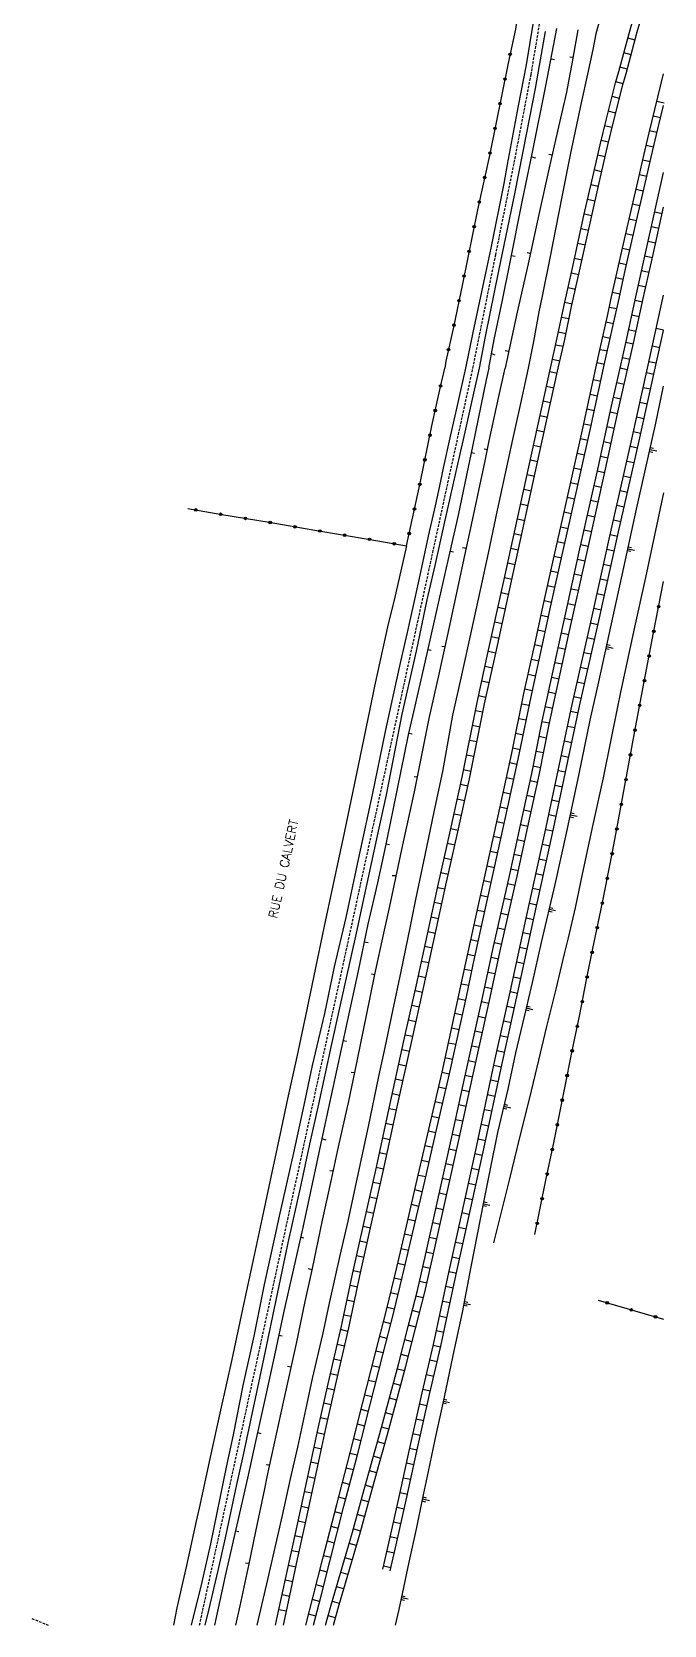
# Model space of a CAD drawing. Header units: millimetres. Extents: x 109000 to 110000, y 124999 to 126000.
# Drawn here: x 109874.5 to 110000.1, y 125000 to 125316.8 of the extents above; entities that cross this region are included whole.
import ezdxf
from ezdxf.enums import TextEntityAlignment as Align

# ---------------------------------------------------------------- set-up
doc = ezdxf.new("R2010")
doc.units = ezdxf.units.MM
doc.linetypes.add('DASHED', pattern=[0.75, 0.5, -0.25])
doc.layers.get('0').update_dxf_attribs({"linetype": 'CONTINUOUS'})
for name, color, linetype in [('W0001', 6, 'DASHED'), ('W0008', 7, 'CONTINUOUS'), ('W0112', 1, 'DASHED'), ('W0211', 2, 'CONTINUOUS'), ('W0322', 7, 'CONTINUOUS'), ('W0700', 7, 'CONTINUOUS'), ('W0989', 7, 'CONTINUOUS')]:
    doc.layers.add(name, color=color, linetype=linetype)
doc.styles.get("Standard").update_dxf_attribs({"font": 'romans.shx', "width": 0.85})

# ---------------------------------------------------------------- blocks, each defined once
blk = doc.blocks.new('t322o')
at = {"color": 0, "linetype": 'Continuous'}
for radius in [0.25, 0.15]:
    blk.add_circle((0, 0), radius, dxfattribs=at)

msp = doc.modelspace()

# ---------------------------------------------------------------- linework, layer by layer
at = {"layer": 'W0001'}
msp.add_lwpolyline([(109962.11, 125250), (109966.64, 125272.5), (109970.48, 125291.65), (109973.66, 125308.31), (109975.41, 125318.7, 0.069112), (109975.71, 125329.16, 0.064674), (109972.7, 125341.53, 0.076696), (109966.59, 125352.18, 0.012171), (109959.44, 125360.7, 0.087289), (109950.48, 125367.85), (109941.81, 125372.88), (109931.52, 125378.96, -0.107974), (109923.44, 125386.46, 0.044769), (109917.17, 125393.96, 0.045807), (109910.62, 125400.26), (109895.09, 125411.21), (109892.02, 125418.85)], format="xyb", dxfattribs=at)
msp.add_lwpolyline([(109907.78, 125000), (109962.11, 125250)], dxfattribs=at)
at = {"layer": 'W0008'}
for points in [[(109974.15, 125319.16), (109972.67, 125310.32), (109971.13, 125302.16), (109968.94, 125290.49), (109968.23, 125286.71), (109965.65, 125273.83), (109964.9, 125270.09), (109962.1, 125257.05), (109960.64, 125250)], [(109963.39, 125250), (109964.64, 125256.25), (109967.24, 125269.32), (109970.43, 125284.64), (109972.83, 125296.77), (109974.55, 125305.61), (109975.35, 125310.13), (109976.53, 125316.92)], [(109960.64, 125250), (109959.8, 125246.1), (109959, 125242.52), (109957.55, 125236.14), (109956.29, 125230.43), (109955.37, 125226.24), (109954.59, 125222.59), (109953.24, 125216.56), (109951.66, 125209.4), (109950.61, 125204.58), (109949.02, 125197.4), (109947.71, 125191.62), (109946.12, 125184.44), (109944.66, 125177.74), (109942.08, 125165.09), (109939.48, 125153.18), (109936.86, 125140.75), (109934.55, 125130.9), (109932.58, 125121.66), (109930.16, 125111.26), (109928.47, 125103.41), (109926.44, 125093.92), (109923.61, 125081.35), (109922.77, 125077.36), (109920.61, 125067.72), (109918.54, 125057.48), (109916.37, 125047.63), (109914.43, 125037.82), (109913.06, 125031.44), (109909.93, 125016.14), (109908.17, 125008.28), (109906.11, 125000)], [(109908.91, 125000), (109909.67, 125003.22), (109911.48, 125010.85), (109912.93, 125017.37), (109915.18, 125027.98), (109916.49, 125033.86), (109919.82, 125049.44), (109921.14, 125055.73), (109924.21, 125070.3), (109925.42, 125076.04), (109927.97, 125087.57), (109929.71, 125095.65), (109931.46, 125103.57), (109933.98, 125115.25), (109935.79, 125123.38), (109936.69, 125127.55), (109939.08, 125138.21), (109940.06, 125142.61), (109942.98, 125156.34), (109944.96, 125165.15), (109948.05, 125181.17), (109950.9, 125193.69), (109953.04, 125203.88), (109954.59, 125210.73), (109956.39, 125218.81), (109958.79, 125229.45), (109960.55, 125237.21), (109962.32, 125244.98), (109963.39, 125250)]]:
    msp.add_lwpolyline(points, dxfattribs=at)
at = {"layer": 'W0112'}
msp.add_lwpolyline([(109874.45, 125001.32), (109877.69, 125000)], dxfattribs=at)
at = {"layer": 'W0211'}
for p, q in [((109998.03, 125233.98), (109997.34, 125234.14)), ((109997.85, 125233.19), (109997.16, 125233.34)), ((109998.63, 125233.43), (109997.25, 125233.74)), ((109993.47, 125213.48), (109992.81, 125213.62)), ((109994.22, 125213.71), (109992.89, 125214)), ((109993.64, 125214.24), (109992.98, 125214.39)), ((109989.21, 125194.01), (109988.54, 125194.16)), ((109989.97, 125194.25), (109988.62, 125194.54)), ((109989.38, 125194.79), (109988.71, 125194.93)), ((109982.25, 125161.35), (109981.55, 125161.5)), ((109982.07, 125160.54), (109981.37, 125160.69)), ((109982.86, 125160.79), (109981.46, 125161.1)), ((109978.55, 125142.03), (109977.29, 125142.32)), ((109978, 125142.54), (109977.37, 125142.68)), ((109977.83, 125141.81), (109977.2, 125141.95)), ((109973.31, 125122.14), (109972.66, 125122.29)), ((109974.04, 125122.36), (109972.75, 125122.67)), ((109973.48, 125122.89), (109972.84, 125123.04)), ((109968.86, 125102.59), (109968.18, 125102.75)), ((109969.64, 125102.81), (109968.28, 125103.14)), ((109969.05, 125103.37), (109968.37, 125103.54)), ((109964.79, 125083.23), (109964.15, 125083.36)), ((109965.49, 125083.48), (109964.22, 125083.72)), ((109964.93, 125083.97), (109964.29, 125084.09)), ((109960.94, 125063.44), (109960.32, 125063.55)), ((109961.64, 125063.68), (109960.39, 125063.92)), ((109961.08, 125064.16), (109960.46, 125064.28)), ((109956.8, 125044.03), (109956.21, 125044.16)), ((109957.46, 125044.24), (109956.29, 125044.5)), ((109956.95, 125044.71), (109956.36, 125044.84)), ((109953.51, 125024.73), (109952.12, 125025.03)), ((109952.9, 125025.28), (109952.21, 125025.42)), ((109952.73, 125024.48), (109952.04, 125024.63)), ((109948.49, 125004.9), (109947.84, 125005.04)), ((109949.22, 125005.14), (109947.92, 125005.41)), ((109948.65, 125005.65), (109948, 125005.79))]:
    msp.add_line(p, q, dxfattribs=at)
for points in [[(109998.16, 125357.71), (109996, 125348.47), (109994.5, 125342.15), (109991.71, 125333.71), (109989.96, 125327.9), (109988.74, 125324.48), (109987.68, 125320.49), (109986.52, 125316.44), (109985.96, 125313.32), (109984.87, 125308.41), (109983.62, 125302.72), (109981.52, 125292.7), (109979.87, 125284.36), (109978.51, 125277.58), (109977.43, 125272.19), (109975.88, 125264.29), (109975.23, 125261.2), (109974.13, 125255.25), (109973.07, 125250)], [(109965.24, 125250), (109966.36, 125255.7), (109967.96, 125263.47), (109969.47, 125270.72), (109971.99, 125283.35), (109973.91, 125292.58), (109976.58, 125306.12), (109978.8, 125317.5)], [(109982.96, 125317.28), (109981.75, 125310.51), (109981.38, 125308.44), (109980.68, 125304.86), (109978.93, 125297.11), (109977.28, 125289.79), (109975.21, 125280.52), (109973.1, 125270.7), (109970.93, 125261.08), (109969.44, 125254.36), (109968.52, 125250)], [(109977.63, 125311.49), (109978.34, 125311.34)], [(109981.97, 125311.72), (109981.36, 125311.81)], [(109973.79, 125292), (109974.53, 125291.81)], [(109977.85, 125292.32), (109977.21, 125292.49)], [(109969.8, 125272.38), (109970.5, 125272.26)], [(109973.55, 125272.79), (109972.86, 125272.91)], [(109969.21, 125253.28), (109968.55, 125253.42)], [(109965.24, 125250), (109964.76, 125247.65), (109963.16, 125239.91), (109962.04, 125234.41), (109960.56, 125227.44), (109959.17, 125220.73), (109957.48, 125213.21), (109955.82, 125205.87), (109954.28, 125199.1), (109952.62, 125191.76), (109950.53, 125182.47), (109949.25, 125177.02), (109945.57, 125159.13), (109944.53, 125154.05), (109943.15, 125147.64), (109941.25, 125139.41), (109939.28, 125130.11), (109935.95, 125114.54), (109932.5, 125098.6), (109928.28, 125079.09), (109924.49, 125062.09), (109922.78, 125054.26), (109920.73, 125044.86), (109918.88, 125036.52), (109917.29, 125029.2), (109912.86, 125009.8), (109910.74, 125000)], [(109915.01, 125000), (109915.84, 125003.82), (109917.62, 125012.2), (109918.93, 125018.59), (109920.75, 125027.13), (109921.22, 125029.5), (109924.47, 125044.34), (109927.05, 125056.03), (109928.75, 125064.33), (109930.2, 125070.95), (109932.13, 125080.19), (109934.03, 125088.62), (109935.4, 125095.09), (109937.43, 125104.17), (109938.62, 125109.9), (109940.97, 125121.26), (109942.63, 125129.4), (109944.38, 125137.64), (109945.57, 125143), (109948.19, 125155.17), (109950.5, 125165.71), (109953.39, 125180.29), (109955.37, 125189.14), (109957.5, 125198.77), (109960.17, 125211.17), (109961.82, 125218.79), (109964.51, 125231.53), (109965.37, 125235.52), (109967.29, 125244.31), (109968.52, 125250)], [(109973.07, 125250), (109971.58, 125242.94), (109969.99, 125235.79), (109969.14, 125231.83), (109966.95, 125221.75), (109965.14, 125213.17), (109963.6, 125206.13), (109961.15, 125194.95), (109959.73, 125188.34), (109958.08, 125180.94), (109956.04, 125169.74), (109954.37, 125161.74), (109952.54, 125153.12), (109950.71, 125144.32), (109949.58, 125138.66), (109947.75, 125129.96), (109946.12, 125122.16), (109944.57, 125114.84), (109943.37, 125109.08), (109941.32, 125099.15), (109939.48, 125090.85), (109937.23, 125080.36), (109935.64, 125073.49), (109933.57, 125064.01), (109932.2, 125057.77), (109930.17, 125049.05), (109929.02, 125043.77), (109927.23, 125035.4), (109925.77, 125029.11), (109924.18, 125021.82), (109921.09, 125008.19), (109919.17, 125000)], [(109965.79, 125252.89), (109966.46, 125252.63)], [(109946.74, 125000), (109947.44, 125003.14), (109948.36, 125007.47), (109949.42, 125012.51), (109950.93, 125019.42), (109952.11, 125024.98), (109953.3, 125030.55), (109954.62, 125036.89), (109956.47, 125045.33), (109958.18, 125053.64), (109960.06, 125062.2), (109961.79, 125071.25), (109964.29, 125084.09), (109965.6, 125090.75), (109967.03, 125098), (109969.11, 125106.56), (109970.67, 125113.83), (109972.75, 125122.67), (109973.96, 125127.78), (109975.77, 125135.77), (109978.43, 125147.28), (109980.82, 125158.12), (109983.23, 125169.3), (109985.4, 125179.95), (109987.11, 125187.58), (109989.95, 125200.66), (109991.75, 125208.81), (109994.64, 125221.95), (109996.26, 125229.29), (109998.43, 125239.06), (110000, 125246.38)], [(109961.78, 125233.2), (109962.44, 125233.05)], [(109964.99, 125233.75), (109964.33, 125233.86)], [(110000, 125225.17), (109996.43, 125208.37), (109994.2, 125198.46), (109991.47, 125185.55), (109990.82, 125182.64), (109987.98, 125168.48), (109985.84, 125158.61), (109983.57, 125148.06), (109982.44, 125142.64), (109981.06, 125136.71), (109980.23, 125133.48), (109978.58, 125126.48), (109976.75, 125119.03), (109974.45, 125109.56), (109973.69, 125106.26), (109970.91, 125095.03), (109969.29, 125088.52), (109967.66, 125081.84), (109966.19, 125076.01)], [(109948.92, 125214.62), (109946.44, 125203.81), (109945.27, 125199.14), (109942.57, 125186.71), (109941.59, 125182.17), (109938.52, 125167.13), (109936.25, 125156.33), (109935.59, 125153.25), (109932.55, 125139.02), (109930.81, 125130.74), (109929.07, 125122.45), (109927.08, 125113.02), (109925.24, 125104.68), (109923.71, 125097.44), (109922.2, 125090.34), (109920.21, 125080.99), (109918.25, 125071.69), (109916.73, 125064.67), (109914.19, 125052.85), (109911.97, 125042.78), (109909.87, 125033.41), (109907.69, 125023.29), (109907.1, 125020.7), (109905.16, 125011.86), (109903.28, 125003.44), (109902.58, 125000)], [(109957.56, 125213.59), (109958.23, 125213.45)], [(109960.81, 125214.12), (109960.06, 125214.23)], [(109953.13, 125194.03), (109953.82, 125193.9)], [(109956.57, 125194.55), (109955.94, 125194.6)], [(109949.33, 125177.38), (109950.06, 125177.22)], [(109951.08, 125168.6), (109950.44, 125168.69)], [(109944.81, 125155.39), (109945.54, 125155.24)], [(109946.86, 125148.98), (109946.06, 125149.03)], [(109940.5, 125135.87), (109941.31, 125135.76)], [(109942.62, 125129.35), (109941.97, 125129.48)], [(109936.32, 125116.29), (109937.01, 125116.11)], [(109938.62, 125109.86), (109937.88, 125109.91)], [(109932.1, 125096.77), (109932.85, 125096.53)], [(109934.38, 125090.27), (109933.68, 125090.37)], [(109927.86, 125077.18), (109928.51, 125077.02)], [(109930.14, 125070.69), (109929.39, 125070.84)], [(109923.52, 125057.67), (109924.22, 125057.54)], [(109926.01, 125051.33), (109925.26, 125051.46)], [(109919.28, 125038.31), (109919.95, 125038.11)], [(109921.73, 125031.82), (109921.02, 125031.88)], [(109914.91, 125018.76), (109915.6, 125018.62)], [(109917.64, 125012.28), (109916.92, 125012.35)]]:
    msp.add_lwpolyline(points, dxfattribs=at)
at = {"layer": 'W0322'}
msp.add_lwpolyline([(109920.09, 125333.32), (109921.78, 125342.57), (109928.32, 125378.2), (109930.82, 125376.29), (109933.67, 125374.31), (109938.63, 125371.09), (109944.27, 125367.47), (109948.73, 125364.34), (109952.49, 125361.35), (109956.6, 125357.6, -0.093073), (109967.88, 125342.59, -0.091132), (109971.75, 125328.97, -0.071651), (109971.49, 125323.49), (109970.57, 125317.36), (109969.12, 125310.59), (109965.4, 125292.25), (109963.04, 125281.45), (109960.03, 125266.73), (109958.27, 125258.15), (109956.75, 125251.33), (109956.52, 125250)], format="xyb", dxfattribs=at)
for points in [[(109905.46, 125222.06), (109912.23, 125220.87), (109921.61, 125219.31), (109930.68, 125217.75), (109941.7, 125215.89), (109948.92, 125214.62), (109951.6, 125227.09), (109953.96, 125238.52), (109955.64, 125246.26), (109956.52, 125250)], [(109974.44, 125077.67), (109976.62, 125088.46), (109978.23, 125096.26), (109980.35, 125106.86), (109981.76, 125113.85), (109983.26, 125121.09), (109984.71, 125128.36), (109985.96, 125134.58), (109987.54, 125142.12), (109988.25, 125145.67), (109989.93, 125154.12), (109991.05, 125160.13), (109994.61, 125179.59), (109996.35, 125188.62), (109998, 125197.36), (110000, 125207.54)], [(109986.97, 125064.62), (110000, 125060.83)]]:
    msp.add_lwpolyline(points, dxfattribs=at)
at = {"layer": 'W0700', "color": 0}
for p, q in [((109994.33, 125315.21), (109992.88, 125315.6)), ((109993.55, 125312.31), (109992.1, 125312.7)), ((109991.97, 125306.52), (109990.53, 125306.93)), ((109992.78, 125309.41), (109991.33, 125309.8)), ((109991.22, 125303.62), (109989.77, 125303.99)), ((109990.48, 125300.71), (109989.02, 125301.09)), ((110000.11, 125302.66), (109998.65, 125303.02)), ((109989.75, 125297.8), (109988.29, 125298.16)), ((109999.39, 125299.75), (109997.94, 125300.11)), ((109989.04, 125294.89), (109987.58, 125295.24)), ((109998, 125293.91), (109996.54, 125294.25)), ((109998.68, 125296.84), (109997.22, 125297.19)), ((109988.36, 125291.97), (109986.9, 125292.3)), ((109997.33, 125290.99), (109995.87, 125291.33)), ((109987.69, 125289.04), (109986.22, 125289.38)), ((109996.66, 125288.07), (109995.19, 125288.4)), ((109987.02, 125286.12), (109985.55, 125286.45)), ((109995.98, 125285.14), (109994.52, 125285.48)), ((109986.36, 125283.19), (109984.9, 125283.52)), ((109995.31, 125282.22), (109993.84, 125282.56)), ((109985.71, 125280.26), (109984.25, 125280.59)), ((109994.63, 125279.3), (109993.17, 125279.63)), ((109999.71, 125280.69), (109998.25, 125281.02)), ((109985.06, 125277.33), (109983.6, 125277.66)), ((109993.96, 125276.37), (109992.5, 125276.71)), ((109999.06, 125277.76), (109997.6, 125278.09)), ((109984.42, 125274.4), (109982.96, 125274.73)), ((109993.29, 125273.45), (109991.83, 125273.77)), ((109997.76, 125271.91), (109996.29, 125272.23)), ((109998.41, 125274.84), (109996.94, 125275.16)), ((109983.13, 125268.54), (109981.66, 125268.87)), ((109983.78, 125271.47), (109982.31, 125271.8)), ((109992.64, 125270.52), (109991.18, 125270.84)), ((109997.1, 125268.98), (109995.64, 125269.31)), ((109982.48, 125265.61), (109981.01, 125265.94)), ((109991.99, 125267.59), (109990.52, 125267.92)), ((109996.45, 125266.05), (109994.99, 125266.38)), ((109981.83, 125262.69), (109980.36, 125263.01)), ((109991.33, 125264.67), (109989.86, 125265)), ((109995.8, 125263.12), (109994.34, 125263.45)), ((109981.2, 125259.75), (109979.73, 125260.06)), ((109990.68, 125261.74), (109989.21, 125262.05)), ((109995.16, 125260.19), (109993.69, 125260.52)), ((109980.58, 125256.82), (109979.12, 125257.13)), ((109989.4, 125255.87), (109987.93, 125256.2)), ((109990.04, 125258.8), (109988.57, 125259.13)), ((109994.51, 125257.26), (109993.05, 125257.59)), ((110000.01, 125257.54), (109998.55, 125257.86)), ((109980.03, 125254.25), (109978.56, 125254.57)), ((109988.84, 125253.32), (109987.37, 125253.64)), ((109993.96, 125254.76), (109992.5, 125255.08)), ((109999.24, 125254.03), (109997.77, 125254.35)), ((109979.39, 125251.39), (109977.93, 125251.72)), ((109988.26, 125250.73), (109986.79, 125251.05)), ((109992.81, 125249.66), (109991.34, 125249.99)), ((109993.27, 125251.71), (109991.81, 125252.04)), ((109998.55, 125250.94), (109997.09, 125251.26)), ((109978.85, 125248.94), (109977.38, 125249.26)), ((109987.51, 125247.33), (109986.05, 125247.65)), ((109992.15, 125246.74), (109990.68, 125247.07)), ((109998.06, 125248.69), (109996.59, 125249.01)), ((109978.2, 125246.01), (109976.74, 125246.33)), ((109986.87, 125244.4), (109985.41, 125244.72)), ((109991.48, 125243.81), (109990.02, 125244.14)), ((109997.41, 125245.76), (109995.94, 125246.08)), ((109976.91, 125240.15), (109975.45, 125240.47)), ((109977.56, 125243.08), (109976.09, 125243.4)), ((109986.24, 125241.47), (109984.77, 125241.79)), ((109990.83, 125240.88), (109989.37, 125241.2)), ((109996.76, 125242.83), (109995.29, 125243.15)), ((109976.27, 125237.22), (109974.81, 125237.54)), ((109985.6, 125238.54), (109984.13, 125238.86)), ((109990.19, 125237.95), (109988.73, 125238.27)), ((109995.46, 125236.97), (109993.99, 125237.29)), ((109996.11, 125239.9), (109994.64, 125240.22)), ((109975.63, 125234.29), (109974.16, 125234.61)), ((109984.95, 125235.61), (109983.48, 125235.94)), ((109989.56, 125235.02), (109988.09, 125235.34)), ((109994.8, 125234.04), (109993.34, 125234.37)), ((109974.98, 125231.36), (109973.52, 125231.68)), ((109984.29, 125232.68), (109982.83, 125233.01)), ((109988.92, 125232.09), (109987.45, 125232.41)), ((109994.14, 125231.12), (109992.68, 125231.44)), ((109974.34, 125228.43), (109972.88, 125228.75)), ((109983.64, 125229.76), (109982.17, 125230.08)), ((109988.28, 125229.16), (109986.82, 125229.48)), ((109993.49, 125228.19), (109992.02, 125228.52)), ((109973.7, 125225.5), (109972.24, 125225.82)), ((109982.98, 125226.83), (109981.52, 125227.16)), ((109987.63, 125226.23), (109986.16, 125226.55)), ((109992.83, 125225.26), (109991.37, 125225.59)), ((109973.06, 125222.57), (109971.59, 125222.89)), ((109982.33, 125223.9), (109980.86, 125224.23)), ((109986.98, 125223.3), (109985.51, 125223.63)), ((109992.17, 125222.33), (109990.71, 125222.66)), ((109972.42, 125219.64), (109970.95, 125219.96)), ((109981.02, 125218.05), (109979.55, 125218.37)), ((109981.67, 125220.97), (109980.21, 125221.3)), ((109986.33, 125220.37), (109984.86, 125220.7)), ((109991.51, 125219.41), (109990.05, 125219.74)), ((109971.78, 125216.7), (109970.31, 125217.03)), ((109980.37, 125215.12), (109978.91, 125215.44)), ((109985.67, 125217.44), (109984.21, 125217.77)), ((109990.86, 125216.48), (109989.39, 125216.81)), ((109971.13, 125213.78), (109969.67, 125214.1)), ((109979.72, 125212.19), (109978.26, 125212.51)), ((109984.37, 125211.59), (109982.91, 125211.91)), ((109985.02, 125214.51), (109983.56, 125214.84)), ((109990.2, 125213.55), (109988.74, 125213.88)), ((109970.49, 125210.85), (109969.02, 125211.17)), ((109979.07, 125209.26), (109977.6, 125209.59)), ((109983.73, 125208.66), (109982.26, 125208.98)), ((109989.55, 125210.62), (109988.09, 125210.95)), ((109969.84, 125207.92), (109968.37, 125208.24)), ((109978.41, 125206.33), (109976.95, 125206.66)), ((109983.08, 125205.73), (109981.62, 125206.05)), ((109988.9, 125207.69), (109987.44, 125208.02)), ((109968.56, 125202.05), (109967.09, 125202.37)), ((109969.2, 125204.99), (109967.73, 125205.31)), ((109977.75, 125203.4), (109976.29, 125203.73)), ((109982.44, 125202.8), (109980.97, 125203.12)), ((109988.25, 125204.77), (109986.79, 125205.09)), ((109967.92, 125199.12), (109966.45, 125199.44)), ((109977.11, 125200.47), (109975.65, 125200.8)), ((109981.79, 125199.87), (109980.32, 125200.19)), ((109986.95, 125198.91), (109985.48, 125199.24)), ((109987.6, 125201.84), (109986.13, 125202.16)), ((109967.28, 125196.19), (109965.81, 125196.51)), ((109976.47, 125197.54), (109975, 125197.86)), ((109981.14, 125196.94), (109979.68, 125197.26)), ((109986.29, 125195.98), (109984.82, 125196.31)), ((109966.64, 125193.26), (109965.17, 125193.59)), ((109975.83, 125194.61), (109974.36, 125194.93)), ((109980.5, 125194.01), (109979.04, 125194.33)), ((109985.63, 125193.06), (109984.16, 125193.39)), ((109965.98, 125190.33), (109964.52, 125190.66)), ((109975.19, 125191.68), (109973.72, 125192)), ((109979.86, 125191.08), (109978.39, 125191.4)), ((109984.97, 125190.13), (109983.5, 125190.46)), ((109965.33, 125187.41), (109963.87, 125187.73)), ((109974.55, 125188.75), (109973.09, 125189.07)), ((109979.22, 125188.15), (109977.75, 125188.47)), ((109984.3, 125187.2), (109982.84, 125187.53)), ((109964.68, 125184.48), (109963.22, 125184.8)), ((109973.91, 125185.82), (109972.45, 125186.14)), ((109978.58, 125185.22), (109977.11, 125185.54)), ((109983.64, 125184.28), (109982.18, 125184.61)), ((109964.06, 125181.54), (109962.59, 125181.84)), ((109972.7, 125179.94), (109971.23, 125180.25)), ((109973.3, 125182.88), (109971.83, 125183.18)), ((109977.93, 125182.29), (109976.47, 125182.61)), ((109983, 125181.35), (109981.54, 125181.66)), ((109963.47, 125178.6), (109962, 125178.89)), ((109972.09, 125177.01), (109970.62, 125177.31)), ((109977.29, 125179.35), (109975.82, 125179.64)), ((109982.38, 125178.41), (109980.91, 125178.72)), ((109962.88, 125175.66), (109961.41, 125175.95)), ((109971.49, 125174.07), (109970.02, 125174.37)), ((109976.72, 125176.41), (109975.24, 125176.7)), ((109981.76, 125175.48), (109980.29, 125175.79)), ((109962.29, 125172.72), (109960.82, 125173.01)), ((109970.87, 125171.13), (109969.4, 125171.45)), ((109975.56, 125170.52), (109974.09, 125170.81)), ((109976.14, 125173.47), (109974.67, 125173.76)), ((109981.14, 125172.54), (109979.67, 125172.85)), ((109961.7, 125169.78), (109960.23, 125170.07)), ((109970.24, 125168.2), (109968.77, 125168.52)), ((109974.95, 125167.59), (109973.48, 125167.91)), ((109980.52, 125169.61), (109979.05, 125169.92)), ((109961.09, 125166.84), (109959.62, 125167.16)), ((109969.6, 125165.27), (109968.14, 125165.58)), ((109974.31, 125164.66), (109972.84, 125164.98)), ((109979.89, 125166.67), (109978.43, 125166.98)), ((109959.81, 125160.98), (109958.34, 125161.3)), ((109960.45, 125163.91), (109958.98, 125164.23)), ((109968.97, 125162.33), (109967.5, 125162.66)), ((109973.66, 125161.73), (109972.2, 125162.05)), ((109978.65, 125160.8), (109977.18, 125161.11)), ((109979.27, 125163.74), (109977.81, 125164.05)), ((109959.17, 125158.05), (109957.7, 125158.37)), ((109968.33, 125159.4), (109966.86, 125159.73)), ((109973.02, 125158.79), (109971.56, 125159.12)), ((109978.03, 125157.87), (109976.56, 125158.18)), ((109958.52, 125155.12), (109957.05, 125155.44)), ((109967.68, 125156.47), (109966.22, 125156.8)), ((109972.39, 125155.86), (109970.92, 125156.18)), ((109977.39, 125154.94), (109975.93, 125155.26)), ((109957.86, 125152.19), (109956.4, 125152.52)), ((109967.04, 125153.54), (109965.58, 125153.86)), ((109971.75, 125152.93), (109970.28, 125153.25)), ((109976.75, 125152.01), (109975.29, 125152.33)), ((109957.21, 125149.26), (109955.75, 125149.59)), ((109966.4, 125150.61), (109964.93, 125150.93)), ((109971.11, 125150), (109969.65, 125150.32)), ((109976.11, 125149.08), (109974.64, 125149.4)), ((109956.56, 125146.33), (109955.09, 125146.65)), ((109965.75, 125147.68), (109964.29, 125148.01)), ((109970.46, 125147.07), (109969, 125147.4)), ((109975.47, 125146.14), (109974, 125146.46)), ((109955.92, 125143.4), (109954.46, 125143.72)), ((109964.46, 125141.82), (109962.99, 125142.14)), ((109965.1, 125144.75), (109963.64, 125145.08)), ((109969.8, 125144.14), (109968.34, 125144.47)), ((109974.83, 125143.21), (109973.36, 125143.53)), ((109955.28, 125140.47), (109953.82, 125140.79)), ((109963.82, 125138.89), (109962.35, 125139.21)), ((109969.15, 125141.22), (109967.68, 125141.55)), ((109974.19, 125140.28), (109972.72, 125140.6)), ((109954.64, 125137.54), (109953.18, 125137.86)), ((109963.18, 125135.96), (109961.72, 125136.28)), ((109968.49, 125138.29), (109967.03, 125138.62)), ((109973.55, 125137.35), (109972.09, 125137.67)), ((109954, 125134.61), (109952.54, 125134.93)), ((109962.55, 125133.03), (109961.08, 125133.35)), ((109967.19, 125132.43), (109965.72, 125132.75)), ((109967.83, 125135.36), (109966.37, 125135.69)), ((109972.92, 125134.42), (109971.45, 125134.74)), ((109953.36, 125131.68), (109951.9, 125132)), ((109961.91, 125130.1), (109960.44, 125130.41)), ((109966.54, 125129.5), (109965.08, 125129.82)), ((109972.28, 125131.49), (109970.81, 125131.81)), ((109952.72, 125128.75), (109951.26, 125129.07)), ((109961.28, 125127.17), (109959.81, 125127.48)), ((109965.9, 125126.57), (109964.44, 125126.89)), ((109971.64, 125128.56), (109970.18, 125128.87)), ((109951.43, 125122.89), (109949.97, 125123.21)), ((109952.08, 125125.82), (109950.61, 125126.14)), ((109960.65, 125124.23), (109959.18, 125124.56)), ((109965.26, 125123.64), (109963.79, 125123.96)), ((109971.01, 125125.62), (109969.54, 125125.94)), ((109950.78, 125119.96), (109949.32, 125120.28)), ((109960, 125121.3), (109958.54, 125121.63)), ((109964.62, 125120.71), (109963.15, 125121.03)), ((109969.7, 125119.77), (109968.23, 125120.1)), ((109970.35, 125122.7), (109968.89, 125123.02)), ((109950.14, 125117.03), (109948.67, 125117.35)), ((109959.36, 125118.37), (109957.89, 125118.7)), ((109963.98, 125117.78), (109962.51, 125118.1)), ((109969.04, 125116.84), (109967.58, 125117.17)), ((109949.49, 125114.1), (109948.03, 125114.42)), ((109958.71, 125115.44), (109957.25, 125115.76)), ((109963.33, 125114.85), (109961.87, 125115.17)), ((109968.39, 125113.91), (109966.92, 125114.24)), ((109948.84, 125111.17), (109947.38, 125111.49)), ((109958.07, 125112.51), (109956.6, 125112.83)), ((109962.69, 125111.92), (109961.23, 125112.24)), ((109967.74, 125110.98), (109966.28, 125111.3)), ((109948.2, 125108.24), (109946.73, 125108.56)), ((109957.42, 125109.58), (109955.96, 125109.92)), ((109962.05, 125108.99), (109960.59, 125109.31)), ((109967.11, 125108.05), (109965.65, 125108.37)), ((109947.55, 125105.31), (109946.09, 125105.63)), ((109956.75, 125106.66), (109955.29, 125107)), ((109961.41, 125106.06), (109959.95, 125106.38)), ((109966.48, 125105.12), (109965.02, 125105.43)), ((109946.91, 125102.38), (109945.44, 125102.7)), ((109955.4, 125100.81), (109953.93, 125101.15)), ((109956.07, 125103.74), (109954.61, 125104.08)), ((109960.77, 125103.13), (109959.31, 125103.45)), ((109965.85, 125102.18), (109964.39, 125102.5)), ((109946.27, 125099.45), (109944.8, 125099.77)), ((109954.72, 125097.89), (109953.26, 125098.23)), ((109960.13, 125100.2), (109958.67, 125100.52)), ((109965.22, 125099.25), (109963.76, 125099.57)), ((109945.63, 125096.52), (109944.16, 125096.84)), ((109954.05, 125094.97), (109952.59, 125095.3)), ((109958.84, 125094.34), (109957.38, 125094.66)), ((109959.49, 125097.26), (109958.03, 125097.58)), ((109964.59, 125096.32), (109963.13, 125096.63)), ((109944.99, 125093.59), (109943.52, 125093.91)), ((109953.39, 125092.04), (109951.92, 125092.38)), ((109958.19, 125091.41), (109956.73, 125091.73)), ((109963.96, 125093.39), (109962.49, 125093.71)), ((109944.35, 125090.66), (109942.88, 125090.98)), ((109952.72, 125089.12), (109951.26, 125089.45)), ((109957.54, 125088.48), (109956.08, 125088.81)), ((109963.32, 125090.45), (109961.85, 125090.78)), ((109943.06, 125084.8), (109941.6, 125085.12)), ((109943.71, 125087.73), (109942.24, 125088.05)), ((109952.04, 125086.2), (109950.58, 125086.54)), ((109956.89, 125085.55), (109955.42, 125085.88)), ((109962.68, 125087.52), (109961.21, 125087.84)), ((109942.42, 125081.87), (109940.96, 125082.19)), ((109951.36, 125083.27), (109949.9, 125083.62)), ((109956.24, 125082.62), (109954.77, 125082.95)), ((109961.39, 125081.66), (109959.93, 125081.98)), ((109962.04, 125084.59), (109960.57, 125084.91)), ((109941.77, 125078.94), (109940.31, 125079.26)), ((109950.67, 125080.35), (109949.21, 125080.69)), ((109955.58, 125079.7), (109954.12, 125080.02)), ((109960.75, 125078.73), (109959.29, 125079.05)), ((109941.12, 125076.01), (109939.66, 125076.34)), ((109949.99, 125077.43), (109948.53, 125077.78)), ((109954.92, 125076.77), (109953.46, 125077.1)), ((109960.11, 125075.8), (109958.65, 125076.12)), ((109940.47, 125073.08), (109939, 125073.41)), ((109949.3, 125074.51), (109947.84, 125074.86)), ((109954.26, 125073.84), (109952.8, 125074.17)), ((109959.47, 125072.87), (109958, 125073.19)), ((109939.81, 125070.15), (109938.35, 125070.48)), ((109948.61, 125071.59), (109947.15, 125071.94)), ((109953.6, 125070.92), (109952.14, 125071.25)), ((109958.82, 125069.94), (109957.36, 125070.26)), ((109939.18, 125067.22), (109937.71, 125067.54)), ((109947.21, 125065.76), (109945.75, 125066.11)), ((109947.91, 125068.67), (109946.46, 125069.03)), ((109952.94, 125067.99), (109951.47, 125068.32)), ((109958.19, 125067.01), (109956.73, 125067.32)), ((109938.54, 125064.29), (109937.08, 125064.6)), ((109946.5, 125062.84), (109945.05, 125063.19)), ((109952.24, 125065.07), (109950.79, 125065.44)), ((109957.56, 125064.08), (109956.1, 125064.39)), ((109937.91, 125061.36), (109936.45, 125061.67)), ((109945.77, 125059.93), (109944.31, 125060.31)), ((109951.5, 125062.17), (109950.05, 125062.54)), ((109956.93, 125061.14), (109955.47, 125061.46)), ((109937.27, 125058.42), (109935.81, 125058.76)), ((109945.02, 125057.03), (109943.57, 125057.4)), ((109950.02, 125056.35), (109948.57, 125056.72)), ((109950.76, 125059.26), (109949.3, 125059.63)), ((109956.3, 125058.21), (109954.84, 125058.52)), ((109936.6, 125055.5), (109935.14, 125055.84)), ((109944.27, 125054.12), (109942.82, 125054.5)), ((109949.29, 125053.44), (109947.83, 125053.81)), ((109955.67, 125055.28), (109954.21, 125055.62)), ((109935.92, 125052.58), (109934.46, 125052.92)), ((109943.54, 125051.21), (109942.09, 125051.58)), ((109948.54, 125050.54), (109947.09, 125050.93)), ((109954.99, 125052.35), (109953.53, 125052.69)), ((109934.58, 125046.73), (109933.12, 125047.05)), ((109935.25, 125049.66), (109933.79, 125049.99)), ((109942.82, 125048.3), (109941.36, 125048.67)), ((109947.76, 125047.64), (109946.31, 125048.03)), ((109954.32, 125049.43), (109952.85, 125049.77)), ((109933.93, 125043.8), (109932.47, 125044.13)), ((109942.09, 125045.39), (109940.63, 125045.76)), ((109946.97, 125044.74), (109945.53, 125045.13)), ((109952.97, 125043.58), (109951.51, 125043.91)), ((109953.64, 125046.51), (109952.18, 125046.85)), ((109933.28, 125040.87), (109931.82, 125041.2)), ((109941.36, 125042.48), (109939.9, 125042.86)), ((109946.19, 125041.85), (109944.74, 125042.24)), ((109952.31, 125040.66), (109950.85, 125040.99)), ((109932.64, 125037.94), (109931.18, 125038.26)), ((109940.61, 125039.58), (109939.16, 125039.95)), ((109945.41, 125038.95), (109943.96, 125039.34)), ((109951.65, 125037.73), (109950.19, 125038.06)), ((109932.01, 125035.01), (109930.54, 125035.33)), ((109939.86, 125036.67), (109938.41, 125037.04)), ((109944.61, 125036.06), (109943.16, 125036.46)), ((109950.99, 125034.8), (109949.53, 125035.13)), ((109931.37, 125032.08), (109929.91, 125032.4)), ((109938.36, 125030.86), (109936.91, 125031.24)), ((109939.12, 125033.77), (109937.67, 125034.14)), ((109943.8, 125033.17), (109942.36, 125033.57)), ((109950.36, 125031.87), (109948.9, 125032.19)), ((109930.73, 125029.15), (109929.27, 125029.47)), ((109937.61, 125027.96), (109936.15, 125028.34)), ((109942.99, 125030.28), (109941.54, 125030.69)), ((109949.73, 125028.94), (109948.27, 125029.25)), ((109930.1, 125026.22), (109928.63, 125026.54)), ((109936.85, 125025.06), (109935.4, 125025.43)), ((109941.36, 125024.51), (109939.91, 125024.9)), ((109942.17, 125027.4), (109940.73, 125027.81)), ((109949.1, 125026), (109947.64, 125026.32)), ((109929.46, 125023.28), (109927.99, 125023.6)), ((109936.1, 125022.15), (109934.65, 125022.52)), ((109940.57, 125021.62), (109939.12, 125022.01)), ((109948.46, 125023.08), (109946.99, 125023.4)), ((109928.82, 125020.35), (109927.35, 125020.67)), ((109935.37, 125019.24), (109933.91, 125019.61)), ((109939.77, 125018.72), (109938.33, 125019.12)), ((109947.81, 125020.15), (109946.34, 125020.47)), ((109928.19, 125017.42), (109926.72, 125017.74)), ((109934.63, 125016.33), (109933.18, 125016.7)), ((109938.95, 125015.84), (109937.51, 125016.26)), ((109947.15, 125017.22), (109945.69, 125017.54)), ((109927.56, 125014.49), (109926.09, 125014.8)), ((109933.89, 125013.43), (109932.44, 125013.79)), ((109938.11, 125012.96), (109936.67, 125013.37)), ((109946.48, 125014.3), (109945.02, 125014.64)), ((109926.93, 125011.55), (109925.46, 125011.87)), ((109933.14, 125010.52), (109931.69, 125010.9)), ((109937.28, 125010.07), (109935.84, 125010.49)), ((109945.78, 125011.38), (109944.32, 125011.73)), ((109925.66, 125005.69), (109924.2, 125006)), ((109926.29, 125008.62), (109924.83, 125008.94)), ((109932.39, 125007.62), (109930.94, 125007.99)), ((109936.45, 125007.19), (109935, 125007.61)), ((109925.03, 125002.76), (109923.56, 125003.07)), ((109931.64, 125004.71), (109930.19, 125005.08)), ((109935.61, 125004.31), (109934.17, 125004.73)), ((109930.9, 125001.81), (109929.45, 125002.18)), ((109934.8, 125001.42), (109933.35, 125001.83))]:
    msp.add_line(p, q, dxfattribs=at)
at = {"layer": 'W0700'}
for points in [[(109977.55, 125250), (109978.88, 125256.01), (109980.25, 125262.53), (109981.82, 125269.59), (109984.18, 125280.31), (109985.72, 125287.17), (109987.38, 125294.39), (109988.63, 125299.57), (109990.47, 125306.73), (109991.11, 125308.99), (109993.33, 125317.28), (109995.28, 125324.07), (109996.78, 125328.75), (110000, 125338.48)], [(109979.08, 125250), (109980.35, 125255.69), (109981.72, 125262.21), (109983.29, 125269.26), (109985.65, 125279.98), (109987.18, 125286.84), (109988.84, 125294.04), (109990.09, 125299.2), (109991.92, 125306.34), (109992.56, 125308.59), (109994.78, 125316.88), (109996.72, 125323.63), (109998.2, 125328.29), (110000, 125333.71)], [(109986.56, 125250), (109987.42, 125253.85), (109988.91, 125260.64), (109989.54, 125263.57), (109990.93, 125269.73), (109991.85, 125273.86), (109993.55, 125281.3), (109994.88, 125287.04), (109996.08, 125292.23), (109997.12, 125296.78), (110000, 125308.5)], [(109988.09, 125250), (109988.88, 125253.53), (109990.37, 125260.32), (109991.01, 125263.24), (109992.4, 125269.4), (109993.31, 125273.53), (109995.02, 125280.96), (109996.34, 125286.7), (109997.54, 125291.9), (109998.58, 125296.43), (110000, 125302.22)], [(109991.35, 125250), (109992.54, 125255.26), (109994.49, 125264.13), (109996.43, 125272.86), (110000, 125288.88)], [(109992.88, 125250), (109994, 125254.94), (109995.95, 125263.81), (109997.9, 125272.54), (110000, 125281.98)], [(109996.81, 125250), (110000, 125264.46)], [(109998.35, 125250), (110000, 125257.47)], [(109922.89, 125000), (109923.5, 125002.76), (109925.79, 125013.41), (109927.28, 125020.33), (109929.62, 125031.06), (109931.43, 125039.45), (109933.33, 125048), (109935.97, 125059.45), (109938.19, 125069.77), (109940.58, 125080.49), (109942.78, 125090.51), (109945.6, 125103.41), (109948.41, 125116.19), (109950.88, 125127.35), (109955.27, 125147.48), (109957.51, 125157.49), (109959.94, 125168.62), (109962.93, 125183.5), (109965.17, 125193.6), (109968.31, 125207.94), (109970.51, 125217.94), (109973.83, 125233.09), (109977.55, 125250)], [(109924.43, 125000), (109924.96, 125002.45), (109927.26, 125013.09), (109928.74, 125020.02), (109931.08, 125030.74), (109932.9, 125039.13), (109934.79, 125047.67), (109937.43, 125059.12), (109939.66, 125069.45), (109942.05, 125080.17), (109944.25, 125090.19), (109947.06, 125103.09), (109949.88, 125115.87), (109952.35, 125127.03), (109956.74, 125147.15), (109958.98, 125157.17), (109961.41, 125168.31), (109964.39, 125183.19), (109966.64, 125193.28), (109969.77, 125207.62), (109971.98, 125217.62), (109975.29, 125232.77), (109979.08, 125250)], [(109928.89, 125000), (109930.41, 125005.93), (109932.31, 125013.28), (109935.03, 125024.01), (109937.69, 125034.25), (109940.19, 125043.98), (109942.72, 125054.12), (109944.91, 125062.62), (109946.96, 125071.14), (109948.9, 125079.36), (109951.06, 125088.61), (109953.53, 125099.43), (109955.97, 125109.96), (109959.34, 125125.28), (109960.72, 125131.69), (109963.29, 125143.5), (109964.82, 125150.42), (109967.59, 125163.04), (109969.83, 125173.42), (109972.26, 125185.28), (109974.45, 125195.33), (109976.2, 125203.34), (109978.28, 125212.6), (109980.02, 125220.45), (109984.01, 125238.3), (109986.56, 125250)], [(109930.44, 125000), (109931.86, 125005.55), (109933.76, 125012.91), (109936.48, 125023.63), (109939.15, 125033.87), (109941.65, 125043.61), (109944.18, 125053.75), (109946.36, 125062.25), (109948.42, 125070.79), (109950.36, 125079.02), (109952.52, 125088.27), (109955, 125099.09), (109957.44, 125109.63), (109960.8, 125124.96), (109962.18, 125131.37), (109964.75, 125143.18), (109966.28, 125150.09), (109969.05, 125162.72), (109971.29, 125173.11), (109973.73, 125184.97), (109975.91, 125195.01), (109977.67, 125203.02), (109979.74, 125212.27), (109981.48, 125220.12), (109985.47, 125237.97), (109988.09, 125250)], [(109932.84, 125000), (109933.9, 125003.78), (109935.8, 125010.36), (109938.16, 125018.5), (109940.14, 125025.75), (109942.23, 125033.12), (109943.95, 125039.29), (109947.34, 125051.86), (109949.24, 125059.37), (109951.07, 125066.55), (109952.67, 125073.6), (109954.47, 125081.61), (109957.92, 125097.1), (109960.52, 125108.99), (109963.92, 125124.51), (109966.21, 125134.98), (109969.42, 125149.28), (109971.55, 125159.07), (109973.8, 125169.35), (109975.84, 125179.74), (109979.64, 125197.1), (109983.25, 125213.46), (109986.97, 125230.17), (109989.57, 125242.14), (109991.35, 125250)], [(109934.4, 125000), (109935.34, 125003.37), (109937.24, 125009.94), (109939.6, 125018.1), (109941.59, 125025.34), (109943.68, 125032.71), (109945.39, 125038.89), (109948.79, 125051.48), (109950.69, 125059), (109952.53, 125066.2), (109954.13, 125073.27), (109955.94, 125081.28), (109959.39, 125096.78), (109961.98, 125108.67), (109965.38, 125124.19), (109967.67, 125134.66), (109970.89, 125148.96), (109973.01, 125158.75), (109975.27, 125169.05), (109977.31, 125179.43), (109981.11, 125196.78), (109984.72, 125213.13), (109988.43, 125229.85), (109991.03, 125241.82), (109992.88, 125250)], [(109944.19, 125011.15), (109945.41, 125016.27), (109947.53, 125025.79), (109949.48, 125034.93), (109952.03, 125046.21), (109954.25, 125055.81), (109957.33, 125070.12), (109958.9, 125077.28), (109962.66, 125094.45), (109966.56, 125112.63), (109969.53, 125125.87), (109972.72, 125140.58), (109976.47, 125157.76), (109981.84, 125183.07), (109985.53, 125199.44), (109989.47, 125217.15), (109993.67, 125235.82), (109996.81, 125250)], [(109945.64, 125010.8), (109946.87, 125015.94), (109948.99, 125025.47), (109950.95, 125034.61), (109953.49, 125045.87), (109955.72, 125055.48), (109958.79, 125069.8), (109960.36, 125076.96), (109964.12, 125094.14), (109968.03, 125112.31), (109970.99, 125125.55), (109974.18, 125140.26), (109977.94, 125157.45), (109983.3, 125182.75), (109986.99, 125199.11), (109990.93, 125216.82), (109995.13, 125235.5), (109998.35, 125250)]]:
    msp.add_lwpolyline(points, dxfattribs=at)

# ---------------------------------------------------------------- block references
at = {"layer": 'W0322'}
for p, rotation in [((109969.5, 125312.37), 257.882146343793), ((109968.49, 125307.47), 258.534945068004), ((109967.49, 125302.57), 258.534945068004), ((109966.5, 125297.67), 258.534945068004), ((109965.51, 125292.77), 258.534945068004), ((109964.45, 125287.88), 257.6886160281442), ((109963.38, 125283), 257.6886160281442), ((109962.36, 125278.11), 258.4148791503591), ((109961.35, 125273.21), 258.4148791503591), ((109960.35, 125268.31), 258.4148791503591), ((109959.35, 125263.41), 258.4195239645333), ((109958.34, 125258.51), 258.4195239645333), ((109957.26, 125253.63), 257.4577357513143), ((109955.68, 125246.42), 76.78497539294368), ((109954.62, 125241.54), 77.72295256280933), ((109953.57, 125236.65), 78.35468805874436), ((109952.56, 125231.75), 78.35468805874436), ((109951.55, 125226.85), 77.84560432914192), ((109907.03, 125221.78), 350.0380172061913), ((109950.5, 125221.96), 77.84560432914192), ((109911.96, 125220.92), 350.0380172061913), ((109916.89, 125220.09), 350.5472610064431), ((109921.82, 125219.27), 350.2431946804349), ((109926.75, 125218.42), 350.2431946804349), ((109931.68, 125217.58), 350.4218725062112), ((109936.61, 125216.75), 350.4218725062112), ((109941.54, 125215.92), 350.4218725062112), ((109946.46, 125215.05), 350.0694705414156), ((109949.45, 125217.08), 77.84560432914192), ((109999.02, 125202.54), 78.9093616532534), ((109998.06, 125197.63), 78.9093616532534), ((109997.13, 125192.72), 79.29374786873802), ((109996.2, 125187.81), 79.08398574972391), ((109995.25, 125182.9), 79.08398574972391), ((109994.32, 125177.99), 79.62386348301571), ((109993.42, 125173.07), 79.62386348301571), ((109992.52, 125168.15), 79.62386348301571), ((109991.62, 125163.23), 79.62386348301571), ((109990.71, 125158.32), 79.45017848100385), ((109989.79, 125153.4), 78.7798664579397), ((109988.81, 125148.5), 78.7798664579397), ((109987.84, 125143.59), 78.67869257467973), ((109986.82, 125138.7), 78.1870112054367), ((109985.81, 125133.8), 78.59323043248875), ((109984.82, 125128.9), 78.59323043248875), ((109983.84, 125124), 78.74583112531829), ((109982.85, 125119.1), 78.28767177484762), ((109981.83, 125114.2), 78.28767177484762), ((109980.84, 125109.3), 78.54848405202232), ((109979.86, 125104.4), 78.7344322931211), ((109978.88, 125099.49), 78.7344322931211), ((109977.89, 125094.59), 78.31428946588831), ((109976.88, 125089.7), 78.31428946588831), ((109975.88, 125084.8), 78.58198712862841), ((109974.89, 125079.9), 78.58198712862841), ((109988.8, 125064.09), 343.8068134561872), ((109993.6, 125062.69), 343.8068134561872), ((109998.4, 125061.3), 343.8068134561872)]:
    msp.add_blockref('t322o', p, dxfattribs=dict(at, rotation=rotation))

# ---------------------------------------------------------------- texts
at = {"layer": 'W0989'}
msp.add_text('RUE DU CALVERT', height=1.75, rotation=77.7387, dxfattribs=at).set_placement((109924.44, 125150.4), align=Align.MIDDLE)

doc.saveas('drawing.dxf')
